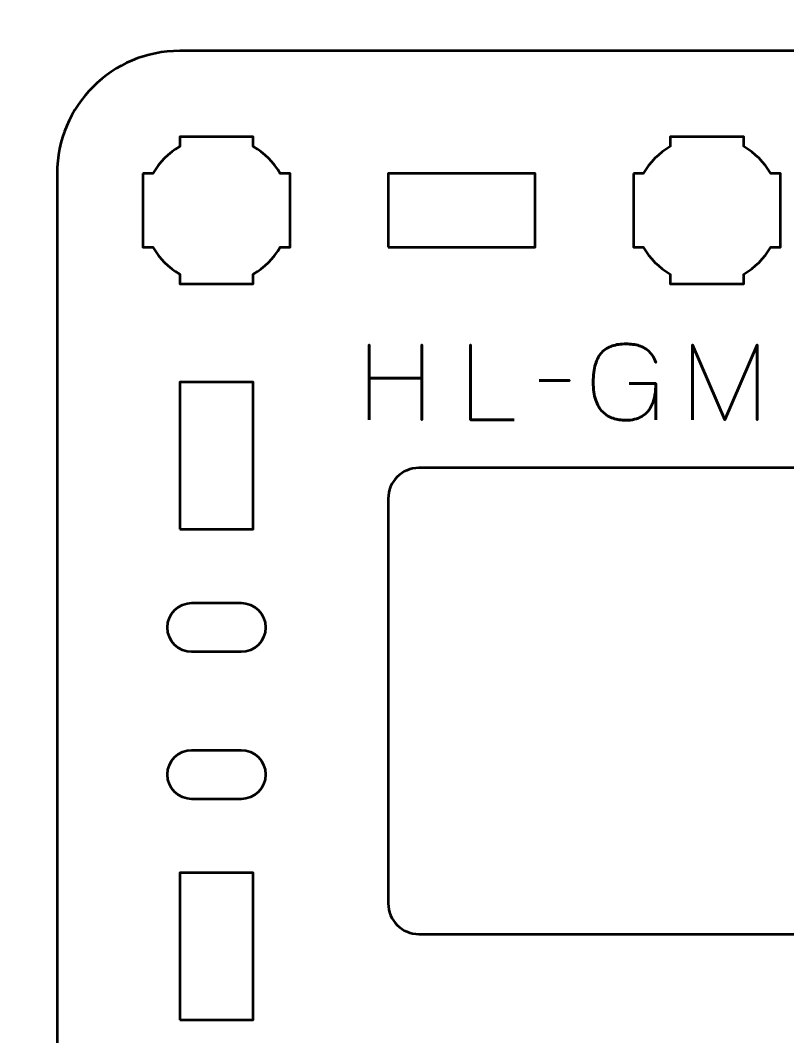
# Model space of a CAD drawing. Header units: centimetres. Extents: x -21 to 0, y -29.7 to 0.
# Drawn here: x -10.5 to -7.371, y -27.018 to -22.875 of the extents above; entities that cross this region are included whole.
import ezdxf

# ---------------------------------------------------------------- set-up
doc = ezdxf.new("R2010")
doc.units = ezdxf.units.CM
doc.header["$MEASUREMENT"] = 0
doc.layers.add('Layer 1', color=7, linetype='Continuous')

msp = doc.modelspace()

# ---------------------------------------------------------------- linework, layer by layer
at = {"layer": 'Layer 1', "lineweight": 53}
for points in [[(-9, -23.79998), (-8.4, -23.79998), (-8.4, -23.49998), (-9, -23.49998), (-9, -23.79998)], [(-9.85, -24.94998), (-9.55, -24.94998), (-9.55, -24.34998), (-9.85, -24.34998), (-9.85, -24.94998)], [(-9.85, -26.94998), (-9.55, -26.94998), (-9.55, -26.34998), (-9.85, -26.34998), (-9.85, -26.94998)]]:
    msp.add_lwpolyline(points, close=True, dxfattribs=at)
at = {"layer": 'Layer 1', "color": 1, "lineweight": 53}
msp.add_open_spline([(-21.00003, -29.19995), (-21.00003, -29.19995), (-21.00003, -4.69992), (-21.00003, -4.69992), (-21.00003, -4.69992), (-21.00003, -4.61709), (-20.93286, -4.54992), (-20.85003, -4.54992), (-20.85003, -4.54992), (-20.7672, -4.54992), (-20.70003, -4.48275), (-20.70003, -4.39992), (-20.70003, -4.39992), (-20.70003, -4.31709), (-20.7672, -4.24992), (-20.85003, -4.24992), (-20.85003, -4.24992), (-20.93286, -4.24992), (-21.00003, -4.18275), (-21.00003, -4.09992), (-21.00003, -4.09992), (-21.00003, -4.01709), (-20.93286, -3.94992), (-20.85003, -3.94992), (-20.85003, -3.94992), (-20.7672, -3.94992), (-20.70003, -3.88275), (-20.70003, -3.79992), (-20.70003, -3.79992), (-20.70003, -3.71709), (-20.7672, -3.64992), (-20.85003, -3.64992), (-20.85003, -3.64992), (-20.93286, -3.64992), (-21.00003, -3.58275), (-21.00003, -3.49992), (-21.00003, -3.49992), (-21.00003, -3.41709), (-20.93286, -3.34992), (-20.85003, -3.34992), (-20.85003, -3.34992), (-20.7672, -3.34992), (-20.70003, -3.28275), (-20.70003, -3.19992), (-20.70003, -3.19992), (-20.70003, -3.11709), (-20.7672, -3.04992), (-20.85003, -3.04992), (-20.85003, -3.04992), (-20.93286, -3.04992), (-21.00003, -2.98275), (-21.00003, -2.89992), (-21.00003, -2.89992), (-21.00003, -2.81709), (-20.93286, -2.74992), (-20.85003, -2.74992), (-20.85003, -2.74992), (-20.7672, -2.74992), (-20.70003, -2.68275), (-20.70003, -2.59992), (-20.70003, -2.59992), (-20.70003, -2.51709), (-20.7672, -2.44992), (-20.85003, -2.44992), (-20.85003, -2.44992), (-20.93286, -2.44992), (-21.00003, -2.38275), (-21.00003, -2.29992), (-21.00003, -2.29992), (-21.00003, -2.21709), (-20.93286, -2.14992), (-20.85003, -2.14992), (-20.85003, -2.14992), (-20.7672, -2.14992), (-20.70003, -2.08275), (-20.70003, -1.99992), (-20.70003, -1.99992), (-20.70003, -1.91709), (-20.7672, -1.84992), (-20.85003, -1.84992), (-20.85003, -1.84992), (-20.93286, -1.84992), (-21.00003, -1.78275), (-21.00003, -1.69992), (-21.00003, -1.69992), (-21.00003, -1.61709), (-20.93286, -1.54992), (-20.85003, -1.54992), (-20.85003, -1.54992), (-20.7672, -1.54992), (-20.70003, -1.48275), (-20.70003, -1.39992), (-20.70003, -1.39992), (-20.70003, -1.31709), (-20.7672, -1.24992), (-20.85003, -1.24992), (-20.85003, -1.24992), (-20.93286, -1.24992), (-21.00003, -1.18275), (-21.00003, -1.09992), (-21.00003, -1.09992), (-21.00003, -1.09992), (-21.00003, -0.49992), (-21.00003, -0.49992), (-21.00003, -0.49992), (-21.00003, -0.22295), (-20.77694, 0.00004), (-20.49994, 0.00004), (-20.49994, 0.00004), (-20.49994, 0.00004), (-0.50008, 0.00004), (-0.50008, 0.00004), (-0.50008, 0.00004), (-0.22294, 0.00004), (0.00002, -0.22295), (0.00002, -0.49992), (0.00002, -0.49992), (0.00002, -0.49992), (0.00002, -29.19995), (0.00002, -29.19995), (0.00002, -29.19995), (0.00002, -29.47695), (-0.22294, -29.70004), (-0.50008, -29.70004), (-0.50008, -29.70004), (-0.50008, -29.70004), (-20.49994, -29.70004), (-20.49994, -29.70004), (-20.49994, -29.70004), (-20.77694, -29.70004), (-21.00003, -29.47695), (-21.00003, -29.19995)], degree=3, knots=[0, 0, 0, 0, 0.030303, 0.030303, 0.030303, 0.030303, 0.0606061, 0.0606061, 0.0606061, 0.0606061, 0.0909091, 0.0909091, 0.0909091, 0.0909091, 0.1212121, 0.1212121, 0.1212121, 0.1212121, 0.1515152, 0.1515152, 0.1515152, 0.1515152, 0.1818182, 0.1818182, 0.1818182, 0.1818182, 0.2121212, 0.2121212, 0.2121212, 0.2121212, 0.2424242, 0.2424242, 0.2424242, 0.2424242, 0.2727273, 0.2727273, 0.2727273, 0.2727273, 0.3030303, 0.3030303, 0.3030303, 0.3030303, 0.3333333, 0.3333333, 0.3333333, 0.3333333, 0.3636364, 0.3636364, 0.3636364, 0.3636364, 0.3939394, 0.3939394, 0.3939394, 0.3939394, 0.4242424, 0.4242424, 0.4242424, 0.4242424, 0.4545455, 0.4545455, 0.4545455, 0.4545455, 0.4848485, 0.4848485, 0.4848485, 0.4848485, 0.5151515, 0.5151515, 0.5151515, 0.5151515, 0.5454545, 0.5454545, 0.5454545, 0.5454545, 0.5757576, 0.5757576, 0.5757576, 0.5757576, 0.6060606, 0.6060606, 0.6060606, 0.6060606, 0.6363636, 0.6363636, 0.6363636, 0.6363636, 0.6666667, 0.6666667, 0.6666667, 0.6666667, 0.6969697, 0.6969697, 0.6969697, 0.6969697, 0.7272727, 0.7272727, 0.7272727, 0.7272727, 0.7575758, 0.7575758, 0.7575758, 0.7575758, 0.7878788, 0.7878788, 0.7878788, 0.7878788, 0.8181818, 0.8181818, 0.8181818, 0.8181818, 0.8484848, 0.8484848, 0.8484848, 0.8484848, 0.8787879, 0.8787879, 0.8787879, 0.8787879, 0.9090909, 0.9090909, 0.9090909, 0.9090909, 0.9393939, 0.9393939, 0.9393939, 0.9393939, 0.969697, 0.969697, 0.969697, 0.969697, 1, 1, 1, 1], dxfattribs=at)
at = {"layer": 'Layer 1', "color": 3, "lineweight": 53}
msp.add_open_spline([(-10.35, -27.79998), (-10.35, -27.79998), (-10.35, -23.49998), (-10.35, -23.49998), (-10.35, -23.49998), (-10.35, -23.22389), (-10.12609, -22.99998), (-9.85, -22.99998), (-9.85, -22.99998), (-9.85, -22.99998), (-1.55, -22.99998), (-1.55, -22.99998), (-1.55, -22.99998), (-1.27391, -22.99998), (-1.05, -23.22389), (-1.05, -23.49998), (-1.05, -23.49998), (-1.05, -23.49998), (-1.05, -27.79998), (-1.05, -27.79998), (-1.05, -27.79998), (-1.05, -28.07607), (-1.27391, -28.29998), (-1.55, -28.29998), (-1.55, -28.29998), (-1.55, -28.29998), (-9.85, -28.29998), (-9.85, -28.29998), (-9.85, -28.29998), (-10.12609, -28.29998), (-10.35, -28.07607), (-10.35, -27.79998)], degree=3, knots=[0, 0, 0, 0, 0.125, 0.125, 0.125, 0.125, 0.25, 0.25, 0.25, 0.25, 0.375, 0.375, 0.375, 0.375, 0.5, 0.5, 0.5, 0.5, 0.625, 0.625, 0.625, 0.625, 0.75, 0.75, 0.75, 0.75, 0.875, 0.875, 0.875, 0.875, 1, 1, 1, 1], dxfattribs=at)
at = {"layer": 'Layer 1', "lineweight": 53}
for points, knots in [([(-10, -23.49998), (-10, -23.49998), (-9.95985, -23.49998), (-9.95985, -23.49998), (-9.95985, -23.49998), (-9.9335, -23.45445), (-9.89553, -23.41648), (-9.85, -23.39013), (-9.85, -23.39013), (-9.85, -23.39013), (-9.85, -23.34998), (-9.85, -23.34998), (-9.85, -23.34998), (-9.85, -23.34998), (-9.7, -23.34998), (-9.7, -23.34998), (-9.7, -23.34998), (-9.7, -23.34998), (-9.55, -23.34998), (-9.55, -23.34998), (-9.55, -23.34998), (-9.55, -23.34998), (-9.55, -23.39013), (-9.55, -23.39013), (-9.55, -23.39013), (-9.50447, -23.41648), (-9.4665, -23.45445), (-9.44015, -23.49998), (-9.44015, -23.49998), (-9.44015, -23.49998), (-9.4, -23.49998), (-9.4, -23.49998), (-9.4, -23.49998), (-9.4, -23.49998), (-9.4, -23.64998), (-9.4, -23.64998), (-9.4, -23.64998), (-9.4, -23.64998), (-9.4, -23.79998), (-9.4, -23.79998), (-9.4, -23.79998), (-9.4, -23.79998), (-9.44015, -23.79998), (-9.44015, -23.79998), (-9.44015, -23.79998), (-9.4665, -23.84551), (-9.50447, -23.88348), (-9.55, -23.90983), (-9.55, -23.90983), (-9.55, -23.90983), (-9.55, -23.94998), (-9.55, -23.94998), (-9.55, -23.94998), (-9.55, -23.94998), (-9.7, -23.94998), (-9.7, -23.94998), (-9.7, -23.94998), (-9.7, -23.94998), (-9.85, -23.94998), (-9.85, -23.94998), (-9.85, -23.94998), (-9.85, -23.94998), (-9.85, -23.90983), (-9.85, -23.90983), (-9.85, -23.90983), (-9.89553, -23.88348), (-9.9335, -23.84551), (-9.95985, -23.79998), (-9.95985, -23.79998), (-9.95985, -23.79998), (-10, -23.79998), (-10, -23.79998), (-10, -23.79998), (-10, -23.79998), (-10, -23.64998), (-10, -23.64998), (-10, -23.64998), (-10, -23.64998), (-10, -23.49998), (-10, -23.49998)], [0, 0, 0, 0, 0.05, 0.05, 0.05, 0.05, 0.1, 0.1, 0.1, 0.1, 0.15, 0.15, 0.15, 0.15, 0.2, 0.2, 0.2, 0.2, 0.25, 0.25, 0.25, 0.25, 0.3, 0.3, 0.3, 0.3, 0.35, 0.35, 0.35, 0.35, 0.4, 0.4, 0.4, 0.4, 0.45, 0.45, 0.45, 0.45, 0.5, 0.5, 0.5, 0.5, 0.55, 0.55, 0.55, 0.55, 0.6, 0.6, 0.6, 0.6, 0.65, 0.65, 0.65, 0.65, 0.7, 0.7, 0.7, 0.7, 0.75, 0.75, 0.75, 0.75, 0.8, 0.8, 0.8, 0.8, 0.85, 0.85, 0.85, 0.85, 0.9, 0.9, 0.9, 0.9, 0.95, 0.95, 0.95, 0.95, 1, 1, 1, 1]), ([(-8, -23.49998), (-8, -23.49998), (-7.95985, -23.49998), (-7.95985, -23.49998), (-7.95985, -23.49998), (-7.9335, -23.45445), (-7.89553, -23.41648), (-7.85, -23.39013), (-7.85, -23.39013), (-7.85, -23.39013), (-7.85, -23.34998), (-7.85, -23.34998), (-7.85, -23.34998), (-7.85, -23.34998), (-7.7, -23.34998), (-7.7, -23.34998), (-7.7, -23.34998), (-7.7, -23.34998), (-7.55, -23.34998), (-7.55, -23.34998), (-7.55, -23.34998), (-7.55, -23.34998), (-7.55, -23.39013), (-7.55, -23.39013), (-7.55, -23.39013), (-7.50447, -23.41648), (-7.4665, -23.45445), (-7.44015, -23.49998), (-7.44015, -23.49998), (-7.44015, -23.49998), (-7.4, -23.49998), (-7.4, -23.49998), (-7.4, -23.49998), (-7.4, -23.49998), (-7.4, -23.64998), (-7.4, -23.64998), (-7.4, -23.64998), (-7.4, -23.64998), (-7.4, -23.79998), (-7.4, -23.79998), (-7.4, -23.79998), (-7.4, -23.79998), (-7.44015, -23.79998), (-7.44015, -23.79998), (-7.44015, -23.79998), (-7.4665, -23.84551), (-7.50447, -23.88348), (-7.55, -23.90983), (-7.55, -23.90983), (-7.55, -23.90983), (-7.55, -23.94998), (-7.55, -23.94998), (-7.55, -23.94998), (-7.55, -23.94998), (-7.7, -23.94998), (-7.7, -23.94998), (-7.7, -23.94998), (-7.7, -23.94998), (-7.85, -23.94998), (-7.85, -23.94998), (-7.85, -23.94998), (-7.85, -23.94998), (-7.85, -23.90983), (-7.85, -23.90983), (-7.85, -23.90983), (-7.89553, -23.88348), (-7.9335, -23.84551), (-7.95985, -23.79998), (-7.95985, -23.79998), (-7.95985, -23.79998), (-8, -23.79998), (-8, -23.79998), (-8, -23.79998), (-8, -23.79998), (-8, -23.64998), (-8, -23.64998), (-8, -23.64998), (-8, -23.64998), (-8, -23.49998), (-8, -23.49998)], [0, 0, 0, 0, 0.05, 0.05, 0.05, 0.05, 0.1, 0.1, 0.1, 0.1, 0.15, 0.15, 0.15, 0.15, 0.2, 0.2, 0.2, 0.2, 0.25, 0.25, 0.25, 0.25, 0.3, 0.3, 0.3, 0.3, 0.35, 0.35, 0.35, 0.35, 0.4, 0.4, 0.4, 0.4, 0.45, 0.45, 0.45, 0.45, 0.5, 0.5, 0.5, 0.5, 0.55, 0.55, 0.55, 0.55, 0.6, 0.6, 0.6, 0.6, 0.65, 0.65, 0.65, 0.65, 0.7, 0.7, 0.7, 0.7, 0.75, 0.75, 0.75, 0.75, 0.8, 0.8, 0.8, 0.8, 0.85, 0.85, 0.85, 0.85, 0.9, 0.9, 0.9, 0.9, 0.95, 0.95, 0.95, 0.95, 1, 1, 1, 1]), ([(-9, -26.47498), (-9, -26.47498), (-9, -24.82498), (-9, -24.82498), (-9, -24.82498), (-9, -24.75596), (-8.94402, -24.69998), (-8.875, -24.69998), (-8.875, -24.69998), (-8.875, -24.69998), (-6.625, -24.69998), (-6.625, -24.69998), (-6.625, -24.69998), (-6.55598, -24.69998), (-6.5, -24.75596), (-6.5, -24.82498), (-6.5, -24.82498), (-6.5, -24.82498), (-6.5, -26.47498), (-6.5, -26.47498), (-6.5, -26.47498), (-6.5, -26.544), (-6.55598, -26.59998), (-6.625, -26.59998), (-6.625, -26.59998), (-6.625, -26.59998), (-8.875, -26.59998), (-8.875, -26.59998), (-8.875, -26.59998), (-8.94402, -26.59998), (-9, -26.544), (-9, -26.47498)], [0, 0, 0, 0, 0.125, 0.125, 0.125, 0.125, 0.25, 0.25, 0.25, 0.25, 0.375, 0.375, 0.375, 0.375, 0.5, 0.5, 0.5, 0.5, 0.625, 0.625, 0.625, 0.625, 0.75, 0.75, 0.75, 0.75, 0.875, 0.875, 0.875, 0.875, 1, 1, 1, 1]), ([(-9.6, -25.44998), (-9.54478, -25.44998), (-9.5, -25.4052), (-9.5, -25.34999), (-9.5, -25.34999), (-9.5, -25.29477), (-9.54478, -25.24998), (-9.6, -25.24998), (-9.6, -25.24998), (-9.6, -25.24998), (-9.8, -25.24998), (-9.8, -25.24998), (-9.8, -25.24998), (-9.85521, -25.24998), (-9.9, -25.29477), (-9.9, -25.34999), (-9.9, -25.34999), (-9.9, -25.4052), (-9.85521, -25.44998), (-9.8, -25.44998), (-9.8, -25.44998), (-9.8, -25.44998), (-9.6, -25.44998), (-9.6, -25.44998)], [0, 0, 0, 0, 0.1666667, 0.1666667, 0.1666667, 0.1666667, 0.3333333, 0.3333333, 0.3333333, 0.3333333, 0.5, 0.5, 0.5, 0.5, 0.6666667, 0.6666667, 0.6666667, 0.6666667, 0.8333333, 0.8333333, 0.8333333, 0.8333333, 1, 1, 1, 1]), ([(-9.6, -26.04998), (-9.54478, -26.04998), (-9.5, -26.0052), (-9.5, -25.94999), (-9.5, -25.94999), (-9.5, -25.89477), (-9.54478, -25.84998), (-9.6, -25.84998), (-9.6, -25.84998), (-9.6, -25.84998), (-9.8, -25.84998), (-9.8, -25.84998), (-9.8, -25.84998), (-9.85521, -25.84998), (-9.9, -25.89477), (-9.9, -25.94999), (-9.9, -25.94999), (-9.9, -26.0052), (-9.85521, -26.04998), (-9.8, -26.04998), (-9.8, -26.04998), (-9.8, -26.04998), (-9.6, -26.04998), (-9.6, -26.04998)], [0, 0, 0, 0, 0.1666667, 0.1666667, 0.1666667, 0.1666667, 0.3333333, 0.3333333, 0.3333333, 0.3333333, 0.5, 0.5, 0.5, 0.5, 0.6666667, 0.6666667, 0.6666667, 0.6666667, 0.8333333, 0.8333333, 0.8333333, 0.8333333, 1, 1, 1, 1])]:
    msp.add_open_spline(points, degree=3, knots=knots, dxfattribs=at)
at = {"layer": 'Layer 1', "color": 5, "lineweight": 53}
for points, knots in [([(-9.07758, -24.50344), (-9.07758, -24.50344), (-9.07758, -24.33453), (-9.07758, -24.33453), (-9.07758, -24.33453), (-9.07758, -24.33453), (-8.86211, -24.33453), (-8.86211, -24.33453), (-8.86211, -24.33453), (-8.86211, -24.33453), (-8.86211, -24.50344), (-8.86211, -24.50344), (-8.86211, -24.50344), (-8.86211, -24.50344), (-8.86211, -24.19864), (-8.86211, -24.19864), (-8.86211, -24.19864), (-8.86211, -24.19864), (-8.86211, -24.33453), (-8.86211, -24.33453), (-8.86211, -24.33453), (-8.86211, -24.33453), (-9.07758, -24.33453), (-9.07758, -24.33453), (-9.07758, -24.33453), (-9.07758, -24.33453), (-9.07758, -24.19864), (-9.07758, -24.19864), (-9.07758, -24.19864), (-9.07758, -24.19864), (-9.07758, -24.50344), (-9.07758, -24.50344)], [0, 0, 0, 0, 0.125, 0.125, 0.125, 0.125, 0.25, 0.25, 0.25, 0.25, 0.375, 0.375, 0.375, 0.375, 0.5, 0.5, 0.5, 0.5, 0.625, 0.625, 0.625, 0.625, 0.75, 0.75, 0.75, 0.75, 0.875, 0.875, 0.875, 0.875, 1, 1, 1, 1]), ([(-8.48619, -24.50344), (-8.48619, -24.50344), (-8.66441, -24.50344), (-8.66441, -24.50344), (-8.66441, -24.50344), (-8.66441, -24.50344), (-8.66441, -24.19822), (-8.66441, -24.19822), (-8.66441, -24.19822), (-8.66441, -24.19822), (-8.66441, -24.50344), (-8.66441, -24.50344), (-8.66441, -24.50344), (-8.66441, -24.50344), (-8.48619, -24.50344), (-8.48619, -24.50344)], [0, 0, 0, 0, 0.25, 0.25, 0.25, 0.25, 0.5, 0.5, 0.5, 0.5, 0.75, 0.75, 0.75, 0.75, 1, 1, 1, 1]), ([(-8.01714, -24.35527), (-8.01714, -24.35527), (-7.90835, -24.35527), (-7.90835, -24.35527), (-7.90835, -24.35527), (-7.90849, -24.38992), (-7.91343, -24.41835), (-7.92331, -24.4405), (-7.92331, -24.4405), (-7.93318, -24.46273), (-7.94715, -24.4791), (-7.96536, -24.48975), (-7.96536, -24.48975), (-7.98356, -24.50034), (-8.00515, -24.50563), (-8.03027, -24.50556), (-8.03027, -24.50556), (-8.04911, -24.50563), (-8.0666, -24.50302), (-8.08276, -24.49758), (-8.08276, -24.49758), (-8.09892, -24.49222), (-8.1131, -24.48347), (-8.12524, -24.47141), (-8.12524, -24.47141), (-8.13737, -24.45934), (-8.1469, -24.4434), (-8.15367, -24.42357), (-8.15367, -24.42357), (-8.16044, -24.40375), (-8.1639, -24.3794), (-8.16404, -24.35062), (-8.16404, -24.35062), (-8.16397, -24.32169), (-8.16094, -24.29728), (-8.15494, -24.27724), (-8.15494, -24.27724), (-8.14887, -24.25727), (-8.14012, -24.24119), (-8.12855, -24.22898), (-8.12855, -24.22898), (-8.11705, -24.21685), (-8.10301, -24.20803), (-8.0865, -24.20252), (-8.0865, -24.20252), (-8.06999, -24.19702), (-8.05129, -24.19434), (-8.03027, -24.19441), (-8.03027, -24.19441), (-8.0103, -24.19434), (-7.99238, -24.19681), (-7.97643, -24.20182), (-7.97643, -24.20182), (-7.96049, -24.20683), (-7.9468, -24.21487), (-7.93537, -24.22595), (-7.93537, -24.22595), (-7.92387, -24.23702), (-7.91491, -24.25163), (-7.90835, -24.26976), (-7.90835, -24.26976), (-7.91491, -24.25163), (-7.92387, -24.23702), (-7.93537, -24.22595), (-7.93537, -24.22595), (-7.9468, -24.21487), (-7.96049, -24.20683), (-7.97643, -24.20182), (-7.97643, -24.20182), (-7.99238, -24.19681), (-8.0103, -24.19434), (-8.03027, -24.19441), (-8.03027, -24.19441), (-8.05129, -24.19434), (-8.06999, -24.19702), (-8.0865, -24.20252), (-8.0865, -24.20252), (-8.10301, -24.20803), (-8.11705, -24.21685), (-8.12855, -24.22898), (-8.12855, -24.22898), (-8.14012, -24.24119), (-8.14887, -24.25727), (-8.15494, -24.27724), (-8.15494, -24.27724), (-8.16094, -24.29728), (-8.16397, -24.32169), (-8.16404, -24.35062), (-8.16404, -24.35062), (-8.1639, -24.3794), (-8.16044, -24.40375), (-8.15367, -24.42357), (-8.15367, -24.42357), (-8.1469, -24.4434), (-8.13737, -24.45934), (-8.12524, -24.47141), (-8.12524, -24.47141), (-8.1131, -24.48347), (-8.09892, -24.49222), (-8.08276, -24.49758), (-8.08276, -24.49758), (-8.0666, -24.50302), (-8.04911, -24.50563), (-8.03027, -24.50556), (-8.03027, -24.50556), (-8.00515, -24.50563), (-7.98356, -24.50034), (-7.96536, -24.48975), (-7.96536, -24.48975), (-7.94715, -24.4791), (-7.93318, -24.46273), (-7.92331, -24.4405), (-7.92331, -24.4405), (-7.91343, -24.41835), (-7.90849, -24.38992), (-7.90835, -24.35527), (-7.90835, -24.35527), (-7.90835, -24.35527), (-8.01714, -24.35527), (-8.01714, -24.35527)], [0, 0, 0, 0, 0.0333333, 0.0333333, 0.0333333, 0.0333333, 0.0666667, 0.0666667, 0.0666667, 0.0666667, 0.1, 0.1, 0.1, 0.1, 0.1333333, 0.1333333, 0.1333333, 0.1333333, 0.1666667, 0.1666667, 0.1666667, 0.1666667, 0.2, 0.2, 0.2, 0.2, 0.2333333, 0.2333333, 0.2333333, 0.2333333, 0.2666667, 0.2666667, 0.2666667, 0.2666667, 0.3, 0.3, 0.3, 0.3, 0.3333333, 0.3333333, 0.3333333, 0.3333333, 0.3666667, 0.3666667, 0.3666667, 0.3666667, 0.4, 0.4, 0.4, 0.4, 0.4333333, 0.4333333, 0.4333333, 0.4333333, 0.4666667, 0.4666667, 0.4666667, 0.4666667, 0.5, 0.5, 0.5, 0.5, 0.5333333, 0.5333333, 0.5333333, 0.5333333, 0.5666667, 0.5666667, 0.5666667, 0.5666667, 0.6, 0.6, 0.6, 0.6, 0.6333333, 0.6333333, 0.6333333, 0.6333333, 0.6666667, 0.6666667, 0.6666667, 0.6666667, 0.7, 0.7, 0.7, 0.7, 0.7333333, 0.7333333, 0.7333333, 0.7333333, 0.7666667, 0.7666667, 0.7666667, 0.7666667, 0.8, 0.8, 0.8, 0.8, 0.8333333, 0.8333333, 0.8333333, 0.8333333, 0.8666667, 0.8666667, 0.8666667, 0.8666667, 0.9, 0.9, 0.9, 0.9, 0.9333333, 0.9333333, 0.9333333, 0.9333333, 0.9666667, 0.9666667, 0.9666667, 0.9666667, 1, 1, 1, 1]), ([(-7.75891, -24.50344), (-7.75891, -24.50344), (-7.75891, -24.19822), (-7.75891, -24.19822), (-7.75891, -24.19822), (-7.75891, -24.19822), (-7.62768, -24.50344), (-7.62768, -24.50344), (-7.62768, -24.50344), (-7.62768, -24.50344), (-7.49602, -24.19822), (-7.49602, -24.19822), (-7.49602, -24.19822), (-7.49602, -24.19822), (-7.49602, -24.50344), (-7.49602, -24.50344), (-7.49602, -24.50344), (-7.49602, -24.50344), (-7.49602, -24.19822), (-7.49602, -24.19822), (-7.49602, -24.19822), (-7.49602, -24.19822), (-7.62768, -24.50344), (-7.62768, -24.50344), (-7.62768, -24.50344), (-7.62768, -24.50344), (-7.75891, -24.19822), (-7.75891, -24.19822), (-7.75891, -24.19822), (-7.75891, -24.19822), (-7.75891, -24.50344), (-7.75891, -24.50344)], [0, 0, 0, 0, 0.125, 0.125, 0.125, 0.125, 0.25, 0.25, 0.25, 0.25, 0.375, 0.375, 0.375, 0.375, 0.5, 0.5, 0.5, 0.5, 0.625, 0.625, 0.625, 0.625, 0.75, 0.75, 0.75, 0.75, 0.875, 0.875, 0.875, 0.875, 1, 1, 1, 1]), ([(-8.38417, -24.34384), (-8.38417, -24.34384), (-8.26098, -24.34384), (-8.26098, -24.34384), (-8.26098, -24.34384), (-8.26098, -24.34384), (-8.38417, -24.34384), (-8.38417, -24.34384)], [0, 0, 0, 0, 0.5, 0.5, 0.5, 0.5, 1, 1, 1, 1]), ([(-7.90835, -24.50344), (-7.90835, -24.50344), (-7.90835, -24.35527), (-7.90835, -24.35527), (-7.90835, -24.35527), (-7.90835, -24.35527), (-7.90835, -24.50344), (-7.90835, -24.50344)], [0, 0, 0, 0, 0.5, 0.5, 0.5, 0.5, 1, 1, 1, 1])]:
    msp.add_open_spline(points, degree=3, knots=knots, dxfattribs=at)

doc.saveas('drawing.dxf')
